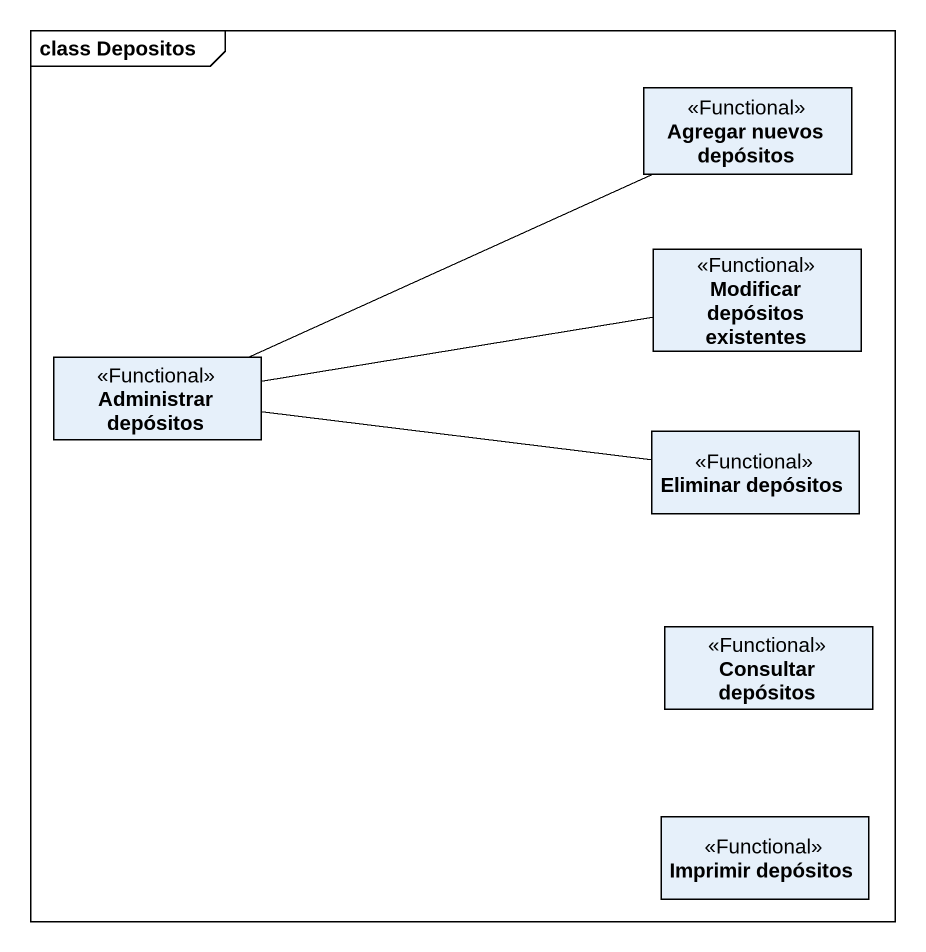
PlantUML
@startuml
mainframe class Depositos
hide circle
hide empty members
class "Agregar nuevos depósitos" as Agregar_nuevos_depósitos <<Functional>>
class "Modificar depósitos existentes" as Modificar_depósitos <<Functional>>
class "Administrar depósitos" as Administrar_depósitos <<Functional>>
class "Eliminar depósitos" as Eliminar_depósitos <<Functional>>
class "Consultar depósitos" as Consultar_depósitos <<Functional>>
class "Imprimir depósitos" as Imprimir_depósitos <<Functional>>
Administrar_depósitos -right- Agregar_nuevos_depósitos
Administrar_depósitos -right- Modificar_depósitos
Administrar_depósitos -right- Eliminar_depósitos
@enduml
